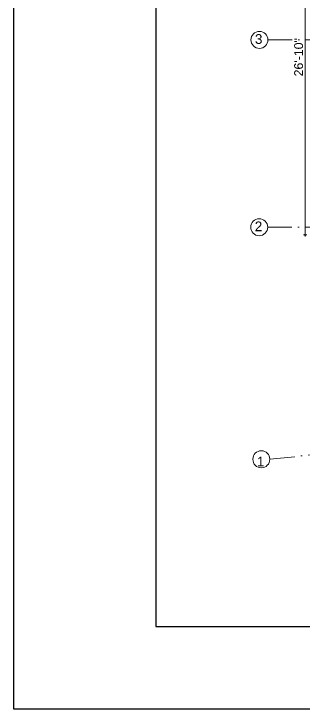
# Model space of a CAD drawing. Header units: inches. Extents: x -71 to 2682309, y -3332 to 801571.
# Drawn here: x 2670074 to 2670337, y 789849 to 790478 of the extents above; entities that cross this region are included whole.
import ezdxf

# ---------------------------------------------------------------- set-up
doc = ezdxf.new("R2010")
doc.units = ezdxf.units.IN
doc.header["$MEASUREMENT"] = 0
doc.header["$PDMODE"] = 99
doc.linetypes.add('ACAD_ISO04W100', pattern=[30, 24, -3, 0, -3])
doc.linetypes.add('ACAD_ISO10W100', pattern=[18, 12, -3, 0, -3])
for name, color, linetype, lineweight in [('BORDER', 5, 'Continuous', 60), ('CENTER  LINE RA', 10, 'ACAD_ISO04W100', 18), ('Hatch', 254, 'Continuous', 9), ('TEXT RA', 254, 'Continuous', 20), ('TEXTURE EA', 8, 'ACAD_ISO10W100', 9)]:
    doc.layers.add(name, color=color, linetype=linetype, lineweight=lineweight)
doc.layers.add('lettring', color=7, linetype='Continuous')
doc.styles.add('DIM 8', font='arial.ttf', dxfattribs={"height": 8})
doc.styles.get("Standard").update_dxf_attribs({"font": 'arial.ttf'})
doc.dimstyles.new('Copy of DIM 8', dxfattribs={"dimtxt": 8, "dimasz": 1, "dimexe": 6, "dimexo": 18, "dimgap": 1.6875, "dimtad": 1, "dimdec": 0, "dimzin": 3, "dimdsep": 46, "dimlunit": 4, "dimtxsty": 'DIM 8', "dimblk": 'dot 2', "dimcen": 0.09375, "dimse1": 1, "dimse2": 1, "dimclrd": 1, "dimclre": 1, "dimclrt": 256, "dimadec": 0, "dimazin": 0, "dimtfac": 0.75, "dimtdec": 0, "dimtix": 1, "dimtmove": 1, "dimatfit": 3, "dimldrblk": 'DOT', "dimfxl": 1, "dimtolj": 1, "dimtzin": 0, "dimlwd": 9, "dimlwe": 9, "dimarcsym": 0})

# ---------------------------------------------------------------- blocks, each defined once
blk = doc.blocks.new('dot1')
at = {"layer": 'Hatch'}
h = blk.add_hatch(color=256, dxfattribs=at)
edge = h.paths.add_edge_path()
edge.add_arc((0, 0), 1, 0, 360)
for p, q in [((3, 0), (-3, 0)), ((0, 3), (0, -3))]:
    blk.add_line(p, q, dxfattribs=at)
blk.add_circle((0, 0), 1, dxfattribs=at)
blk = doc.blocks.new('dot 2')
at = {"layer": 'Hatch', "xscale": 0.5, "yscale": 0.5, "zscale": 0.5}
blk.add_blockref('dot1', (0, 0), dxfattribs=at)
blk = doc.blocks.new('*D1917')
at = {"layer": 'Defpoints', "color": 0, "transparency": 16777216}
for p in [(2670439.61, 790599.46), (2670337.51, 790277.94), (2670464.72, 790277.94)]:
    blk.add_point(p, dxfattribs=at)
at = {"layer": 'lettring', "color": 1, "lineweight": 9, "transparency": 16777216}
blk.add_line((2670337.51, 790598.46), (2670337.51, 790278.94), dxfattribs=at)
for p, rotation in [((2670337.51, 790599.46), 90), ((2670337.51, 790277.94), 270)]:
    blk.add_blockref('dot 2', p, dxfattribs=dict(at, rotation=rotation))
at = {"layer": 'lettring', "transparency": 16777216, "insert": (2670331.73, 790438.7), "char_height": 8, "attachment_point": 5, "rotation": 90, "style": 'DIM 8'}
blk.add_mtext('\\A1;26\'-10"', dxfattribs=at)
blk = doc.blocks.new('_Dot')
at = {"color": 0, "linetype": 'ByBlock', "lineweight": -2}
blk.add_line((-0.5, 0), (-1, 0), dxfattribs=at)
at = {"color": 0, "linetype": 'ByBlock', "const_width": 0.5}
blk.add_lwpolyline([(-0.25, 0, 1), (0.25, 0, 1)], format="xyb", close=True, dxfattribs=at)

msp = doc.modelspace()

# ---------------------------------------------------------------- linework, layer by layer
at = {"layer": 'BORDER', "lineweight": 30}
msp.add_lwpolyline([(2673179.05, 792014.4), (2671642.94, 792014.4), (2670202.43, 792014.4), (2670202.43, 790966), (2670202.43, 789923.75), (2671642.94, 789923.75), (2673179.05, 789923.75)], dxfattribs=at)
at = {"layer": 'CENTER  LINE RA', "linetype": 'ACAD_ISO10W100', "ltscale": 2}
for p, q in [((2670831.11, 790454.4), (2670303.87, 790454.4)), ((2670830.95, 790284.91), (2670303.71, 790284.91)), ((2670830.8, 790130.07), (2670305.6, 790074.95))]:
    msp.add_line(p, q, dxfattribs=at)
at = {"layer": 'Defpoints'}
msp.add_lwpolyline([(2670073.86, 792089.19), (2673241.86, 792089.19), (2673241.86, 789848.96), (2670073.86, 789848.96)], close=True, dxfattribs=at)
at = {"layer": 'TEXTURE EA', "linetype": 'ByBlock', "ltscale": 2}
for centre in [(2670296.18, 790454.4), (2670296.02, 790284.91), (2670297.91, 790074.95)]:
    msp.add_circle(centre, 7.69, dxfattribs=at)

# ---------------------------------------------------------------- texts
at = {"layer": 'TEXT RA', "char_height": 8.76, "attachment_point": 1}
for s, insert in [('3', (2670292.13, 790459.58)), ('2', (2670291.96, 790290.09)), ('1', (2670293.91, 790077.26))]:
    msp.add_mtext_dynamic_manual_height_columns(s, width=8.7644, gutter_width=43.82, heights=[0], dxfattribs=dict(at, insert=insert))

# ---------------------------------------------------------------- dimensions: what is measured, and where the dimension line sits
at = {"layer": 'lettring'}
dim = msp.add_linear_dim(base=(2670337.51, 790277.94), p1=(2670439.61, 790599.46), p2=(2670464.72, 790277.94), angle=90, dimstyle='Copy of DIM 8', dxfattribs=at)
dim.commit()
dim.dimension.update_dxf_attribs({"geometry": '*D1917', "text_midpoint": (2670331.73, 790438.7)})

doc.saveas('drawing.dxf')
